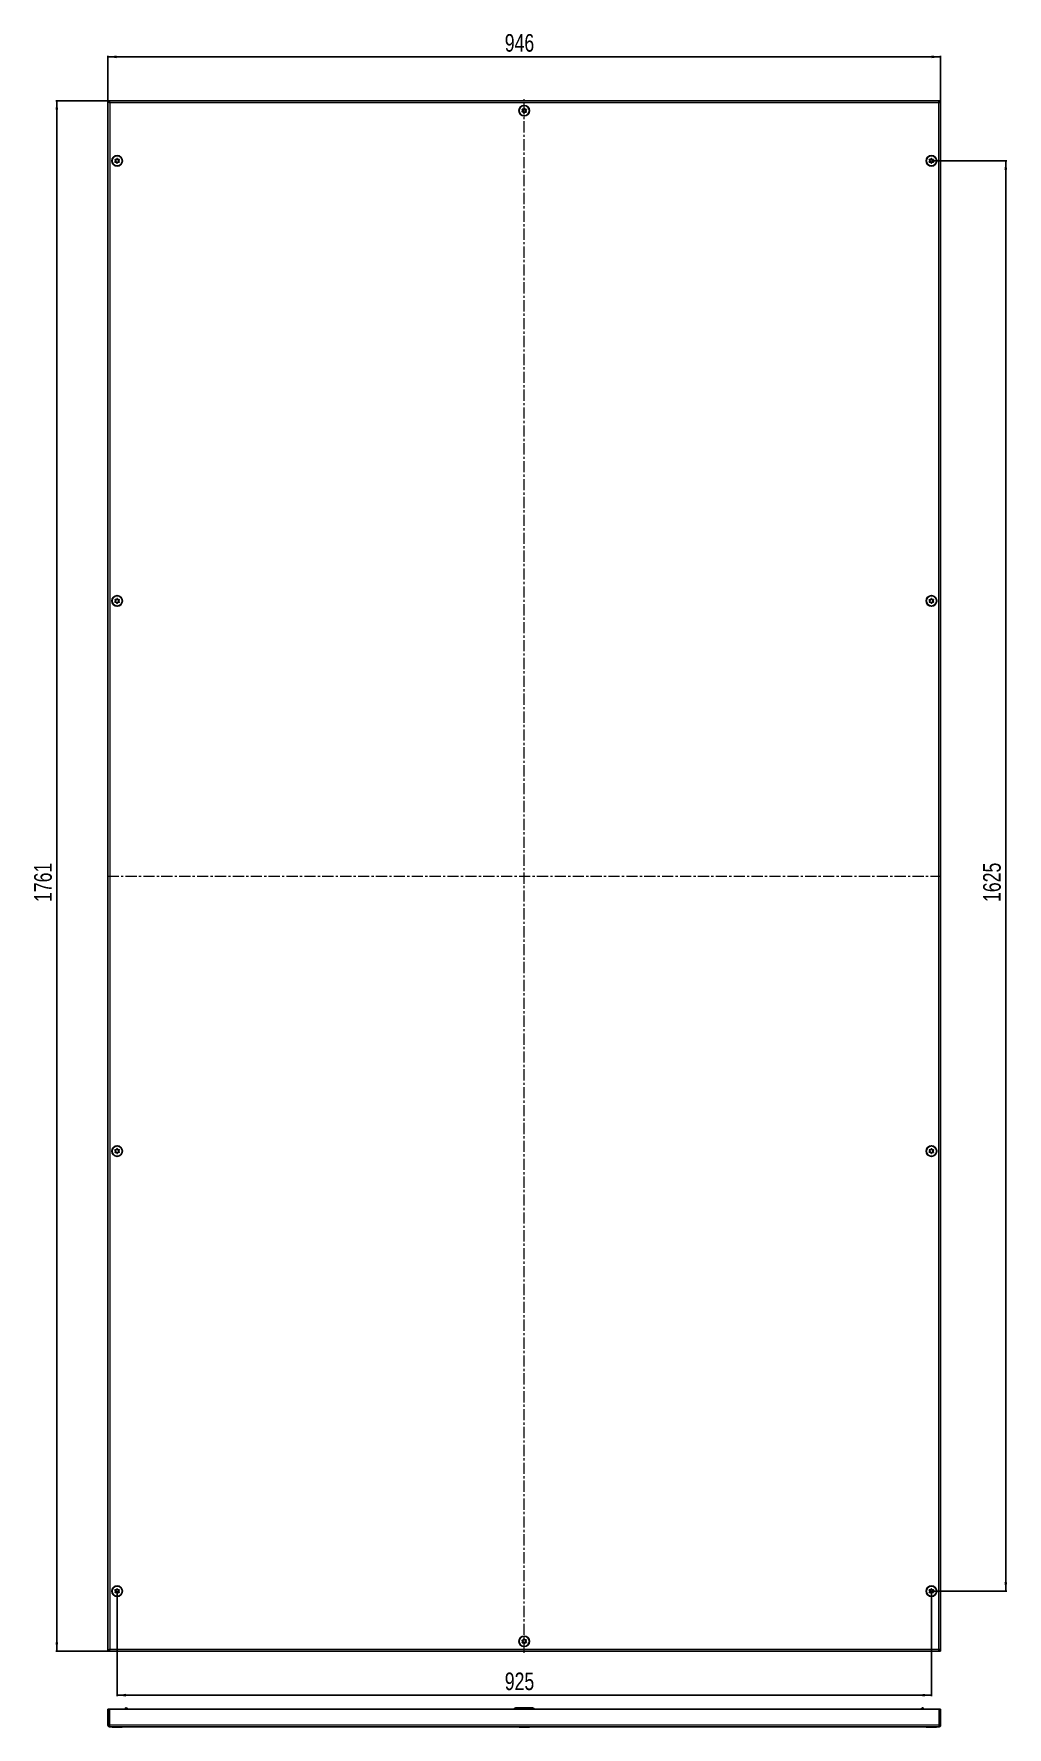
# Model space of a CAD drawing. Header units: millimetres. Extents: x -413 to 1878, y -693 to 1285.
# Drawn here: x -413 to 693, y -693 to 1231 of the extents above; entities that cross this region are included whole.
import ezdxf

# ---------------------------------------------------------------- set-up
doc = ezdxf.new("R2010")
doc.units = ezdxf.units.MM
doc.linetypes.add('CENTERX2', pattern=[20.32, 12.7, -2.54, 2.54, -2.54])
doc.layers.add('FORMAT', color=7, linetype='Continuous')
doc.styles.add('SLDTEXTSTYLE0', font='TXT', dxfattribs={"width": 0.75})
doc.dimstyles.new('SLDDIMSTYLE0', dxfattribs={"dimtxt": 20, "dimasz": 10, "dimexe": 0, "dimexo": 0.0625, "dimgap": 5, "dimtad": 2, "dimdec": 1, "dimrnd": 1e-09, "dimzin": 12, "dimdsep": 46, "dimtxsty": 'SLDTEXTSTYLE0', "dimsah": 1, "dimcen": 0.09, "dimadec": 0, "dimazin": 3, "dimtfac": 1, "dimtofl": 0, "dimtmove": 0, "dimatfit": 3, "dimfxl": 0, "dimfrac": 2, "dimtolj": 1, "dimtzin": 12, "dimarcsym": 0})

# ---------------------------------------------------------------- blocks, each defined once
blk = doc.blocks.new('_D')
at = {"layer": 'FORMAT'}
for p, q in [((-328.8, 1154.7), (-328.8, 1205.9)), ((-328.8, 1204.9), (617.2, 1204.9)), ((617.2, 1154.7), (617.2, 1205.9))]:
    blk.add_line(p, q, dxfattribs=at)
for points in [[(-328.8, 1204.9), (-318.8, 1203.3), (-318.8, 1206.4)], [(617.2, 1204.9), (607.2, 1206.4), (607.2, 1203.3)]]:
    blk.add_solid(points, dxfattribs=at)
at = {"layer": 'FORMAT', "insert": (122.1, 1230.7), "char_height": 20, "attachment_point": 1, "style": 'SLDTEXTSTYLE0'}
blk.add_mtext('946', dxfattribs=at)
blk = doc.blocks.new('_D_1')
at = {"layer": 'FORMAT'}
for p, q in [((-327.1, 1154.7), (-387.8, 1154.7)), ((-386.8, 1154.7), (-386.8, -606.3)), ((-327.1, -606.3), (-387.8, -606.3))]:
    blk.add_line(p, q, dxfattribs=at)
for points in [[(-386.8, 1154.7), (-388.3, 1144.7), (-385.2, 1144.7)], [(-386.8, -606.3), (-385.2, -596.3), (-388.3, -596.3)]]:
    blk.add_solid(points, dxfattribs=at)
at = {"layer": 'FORMAT', "insert": (-412.5, 244.7), "char_height": 20, "attachment_point": 1, "rotation": 90, "style": 'SLDTEXTSTYLE0'}
blk.add_mtext('1761', dxfattribs=at)
blk = doc.blocks.new('_D_2')
at = {"layer": 'FORMAT'}
for p, q in [((606.8, 1086.7), (692.3, 1086.7)), ((691.3, 1086.7), (691.3, -538.3)), ((606.8, -538.3), (692.3, -538.3))]:
    blk.add_line(p, q, dxfattribs=at)
for points in [[(691.3, 1086.7), (689.7, 1076.7), (692.8, 1076.7)], [(691.3, -538.3), (692.8, -528.3), (689.7, -528.3)]]:
    blk.add_solid(points, dxfattribs=at)
at = {"layer": 'FORMAT', "insert": (665.5, 244.7), "char_height": 20, "attachment_point": 1, "rotation": 90, "style": 'SLDTEXTSTYLE0'}
blk.add_mtext('1625', dxfattribs=at)
blk = doc.blocks.new('_D_3')
at = {"layer": 'FORMAT'}
for p, q in [((-318.3, -538.3), (-318.3, -657.4)), ((606.7, -538.3), (606.7, -657.4)), ((-318.3, -656.4), (606.7, -656.4))]:
    blk.add_line(p, q, dxfattribs=at)
for points in [[(-318.3, -656.4), (-308.3, -658), (-308.3, -654.9)], [(606.7, -656.4), (596.7, -654.9), (596.7, -658)]]:
    blk.add_solid(points, dxfattribs=at)
at = {"layer": 'FORMAT', "insert": (122.1, -630.7), "char_height": 20, "attachment_point": 1, "style": 'SLDTEXTSTYLE0'}
blk.add_mtext('925', dxfattribs=at)

msp = doc.modelspace()

# ---------------------------------------------------------------- linework, layer by layer
at = {"color": 7, "linetype": 'Continuous', "lineweight": 25}
for p, q in [((-328.75, 1154.72), (-327.25, 1154.72)), ((-328.75, 1154.72), (-328.75, -606.28)), ((-327.05, 1153.6), (-327.05, 1154.72)), ((615.55, 1154.72), (-327.05, 1154.72)), ((615.55, 1154.72), (615.55, 1153.6)), ((617.25, 1154.72), (615.75, 1154.72)), ((617.25, -606.28), (617.25, 1154.72)), ((-328.75, -606.28), (-327.25, -606.28)), ((-327.05, -605.17), (-327.05, -606.28)), ((-327.05, -606.28), (615.55, -606.28)), ((615.55, -606.28), (615.55, -605.15)), ((617.25, -606.28), (615.75, -606.28)), ((-328.75, -672.49), (-327.25, -672.49)), ((-328.75, -690.39), (-328.75, -672.49)), ((-327.25, -690.39), (-327.25, -672.49)), ((615.55, -672.49), (-327.05, -672.49)), ((-327.05, -690.39), (-327.05, -672.49)), ((-308.75, -670.99), (-307.75, -670.99)), ((-308.75, -672.49), (-308.75, -670.99)), ((-306.75, -671.99), (-307.75, -670.99)), ((-306.25, -671.99), (-306.75, -671.99)), ((-306.75, -671.99), (-306.75, -672.49)), ((153.75, -670.99), (134.75, -670.99)), ((594.75, -671.99), (595.25, -671.99)), ((596.25, -670.99), (595.25, -671.99)), ((595.25, -672.49), (595.25, -671.99)), ((596.25, -670.99), (597.25, -670.99)), ((597.25, -670.99), (597.25, -672.49)), ((615.55, -690.39), (615.55, -672.49)), ((617.25, -672.49), (615.75, -672.49)), ((615.75, -690.39), (615.75, -672.49)), ((617.25, -690.39), (617.25, -672.49)), ((-328.75, -690.39), (-327.25, -690.39)), ((615.15, -692.49), (-326.65, -692.49)), ((-324.04, -692.49), (-324.04, -692.75)), ((-312.47, -692.75), (-312.47, -692.49)), ((138.46, -692.49), (138.46, -692.74)), ((150.03, -692.74), (150.03, -692.49)), ((600.96, -692.49), (600.96, -692.75)), ((612.53, -692.75), (612.53, -692.49)), ((617.25, -690.39), (615.75, -690.39)), ((-321.04, -692.75), (-324.04, -692.75)), ((-312.47, -692.75), (-321.04, -692.75)), ((147.57, -692.74), (138.46, -692.74)), ((150.03, -692.74), (147.57, -692.74)), ((612.53, -692.75), (600.96, -692.75))]:
    msp.add_line(p, q, dxfattribs=at)
at = {"color": 8, "linetype": 'Continuous', "lineweight": 18}
for p, q in [((615.15, 1152.62), (-326.65, 1152.62)), ((-326.65, 1152.62), (-326.65, -604.18)), ((615.15, -604.18), (615.15, 1152.62)), ((-326.65, -604.18), (615.15, -604.18)), ((615.55, -690.39), (-327.05, -690.39))]:
    msp.add_line(p, q, dxfattribs=at)
at = {"color": 7, "linetype": 'Continuous', "lineweight": 25}
for centre, radius in [((144.25, 1143.72), 6), ((144.25, 1143.72), 5.79), ((144.25, 1143.72), 1.85), ((-318.25, 1086.72), 6), ((-318.25, 1086.72), 5.79), ((-318.25, 1086.72), 1.85), ((606.75, 1086.72), 6), ((606.75, 1086.72), 5.79), ((606.75, 1086.72), 1.85), ((-318.25, 586.72), 6), ((-318.25, 586.72), 5.79), ((-318.25, 586.72), 1.85), ((606.75, 586.72), 6), ((606.75, 586.72), 5.79), ((606.75, 586.72), 1.85), ((-318.25, -38.28), 6), ((-318.25, -38.28), 5.79), ((-318.25, -38.28), 1.85), ((606.75, -38.28), 6), ((606.75, -38.28), 5.79), ((606.75, -38.28), 1.85), ((-318.25, -538.28), 6), ((-318.25, -538.28), 5.79), ((-318.25, -538.28), 1.85), ((606.75, -538.28), 6), ((606.75, -538.28), 5.79), ((606.75, -538.28), 1.85), ((144.25, -595.28), 6), ((144.25, -595.28), 5.79), ((144.25, -595.28), 1.85)]:
    msp.add_circle(centre, radius, dxfattribs=at)
for centre, start, end in [((134.75, -673.99), 90, 150), ((153.75, -673.99), 30, 90)]:
    msp.add_arc(centre, 3, start, end, dxfattribs=at)
for points, knots in [([(-328.75, 1154.72), (-328.72, 1154.54), (-328.65, 1154.19), (-328.15, 1153.65), (-327.45, 1153.13), (-326.91, 1152.79), (-326.65, 1152.62)], [0, 0, 0, 0, 0.2547568, 0.5096489, 0.7645419, 1, 1, 1, 1]), ([(-327.25, 1154.72), (-327.25, 1154.63), (-327.24, 1154.47), (-327.22, 1154.29), (-327.19, 1154.11), (-327.15, 1153.9), (-327.08, 1153.69), (-327.02, 1153.51), (-326.96, 1153.34), (-326.88, 1153.13), (-326.78, 1152.92), (-326.71, 1152.75), (-326.66, 1152.65), (-326.65, 1152.62)], [0, 0, 0, 0, 0.12941721, 0.22693452, 0.25952976, 0.38893904, 0.51902217, 0.55849148, 0.65740068, 0.75642243, 0.85668764, 0.95873488, 1, 1, 1, 1]), ([(615.15, 1152.62), (615.43, 1152.8), (615.99, 1153.16), (616.69, 1153.69), (617.16, 1154.21), (617.22, 1154.56), (617.25, 1154.72)], [0, 0, 0, 0, 0.2547527, 0.5096447, 0.7645377, 1, 1, 1, 1]), ([(615.15, 1152.62), (615.19, 1152.71), (615.26, 1152.87), (615.34, 1153.05), (615.42, 1153.23), (615.5, 1153.44), (615.57, 1153.65), (615.62, 1153.84), (615.67, 1154), (615.71, 1154.21), (615.74, 1154.42), (615.75, 1154.59), (615.75, 1154.69), (615.75, 1154.72)], [0, 0, 0, 0, 0.1294172, 0.2269345, 0.2595298, 0.388939, 0.5190222, 0.5584915, 0.6574007, 0.7564224, 0.8566876, 0.9587349, 1, 1, 1, 1]), ([(146.54, 1142.11), (146.55, 1142.13), (146.56, 1142.15), (146.56, 1142.21), (146.51, 1142.35), (146.34, 1142.69), (146.09, 1143.17), (146.12, 1143.8), (146.38, 1144.24), (146.62, 1144.55), (146.76, 1144.75), (146.79, 1144.84), (146.8, 1144.88), (146.78, 1144.91), (146.76, 1144.94), (146.7, 1144.97), (146.44, 1145.01), (145.96, 1145.01), (145.27, 1145.18), (144.88, 1145.77), (144.72, 1146.22), (144.59, 1146.45), (144.53, 1146.5), (144.5, 1146.51), (144.47, 1146.51), (144.44, 1146.5), (144.4, 1146.47), (144.35, 1146.41), (144.21, 1146.23), (144.01, 1145.91), (143.69, 1145.5), (143.1, 1145.26), (142.57, 1145.33), (142.18, 1145.38), (142.03, 1145.37), (141.98, 1145.35), (141.95, 1145.33), (141.94, 1145.29), (141.94, 1145.23), (141.99, 1145.09), (142.16, 1144.75), (142.41, 1144.27), (142.38, 1143.64), (142.11, 1143.2), (141.87, 1142.89), (141.74, 1142.69), (141.71, 1142.6), (141.7, 1142.56), (141.71, 1142.53), (141.74, 1142.51), (141.8, 1142.47), (142.06, 1142.43), (142.54, 1142.43), (143.23, 1142.27), (143.62, 1141.67), (143.78, 1141.23), (143.91, 1140.99), (143.97, 1140.94), (143.99, 1140.93), (144.03, 1140.93), (144.06, 1140.94), (144.09, 1140.97), (144.15, 1141.03), (144.28, 1141.21), (144.49, 1141.54), (144.81, 1141.94), (145.39, 1142.18), (145.93, 1142.11), (146.32, 1142.06), (146.47, 1142.07), (146.52, 1142.09), (146.54, 1142.11), (146.54, 1142.11)], [0, 0, 0, 0, 0.0020087, 0.00442, 0.0093647, 0.0255282, 0.0677053, 0.0957862, 0.1246456, 0.1503415, 0.1605194, 0.1633943, 0.1656965, 0.1672448, 0.1688741, 0.1707699, 0.1786058, 0.2119941, 0.2499945, 0.2879948, 0.3213831, 0.329219, 0.3311148, 0.3327441, 0.3342924, 0.3362166, 0.3385353, 0.3413178, 0.349662, 0.3753578, 0.4042173, 0.4322982, 0.4744753, 0.4906388, 0.4966691, 0.49844, 0.5, 0.5020087, 0.50442, 0.5093647, 0.5255282, 0.5677053, 0.5957862, 0.6246456, 0.6503415, 0.6605194, 0.6633943, 0.6656965, 0.6672448, 0.6688741, 0.6707699, 0.6786058, 0.7119941, 0.7499945, 0.7879948, 0.8213831, 0.829219, 0.8311148, 0.8327441, 0.8342924, 0.8362166, 0.8385353, 0.8413178, 0.849662, 0.8753578, 0.9042173, 0.9322982, 0.9744753, 0.9906388, 0.9966691, 0.99844, 1, 1, 1, 1]), ([(-315.8, 1088.07), (-315.81, 1088.08), (-315.82, 1088.1), (-315.88, 1088.12), (-316.02, 1088.15), (-316.41, 1088.14), (-316.95, 1088.13), (-317.5, 1088.43), (-317.78, 1088.87), (-317.95, 1089.22), (-318.07, 1089.43), (-318.13, 1089.5), (-318.17, 1089.52), (-318.2, 1089.52), (-318.23, 1089.51), (-318.29, 1089.47), (-318.45, 1089.25), (-318.65, 1088.82), (-319.11, 1088.28), (-319.81, 1088.19), (-320.28, 1088.24), (-320.55, 1088.23), (-320.62, 1088.2), (-320.64, 1088.18), (-320.66, 1088.15), (-320.66, 1088.12), (-320.65, 1088.07), (-320.62, 1088), (-320.52, 1087.8), (-320.32, 1087.47), (-320.1, 1087), (-320.14, 1086.37), (-320.44, 1085.92), (-320.65, 1085.59), (-320.71, 1085.46), (-320.71, 1085.4), (-320.7, 1085.37), (-320.68, 1085.34), (-320.62, 1085.32), (-320.48, 1085.29), (-320.1, 1085.3), (-319.55, 1085.31), (-319, 1085.01), (-318.72, 1084.57), (-318.55, 1084.22), (-318.43, 1084.01), (-318.37, 1083.95), (-318.33, 1083.92), (-318.3, 1083.92), (-318.27, 1083.93), (-318.21, 1083.97), (-318.06, 1084.19), (-317.85, 1084.62), (-317.39, 1085.17), (-316.69, 1085.26), (-316.22, 1085.2), (-315.95, 1085.22), (-315.88, 1085.24), (-315.86, 1085.26), (-315.84, 1085.29), (-315.84, 1085.33), (-315.85, 1085.37), (-315.88, 1085.45), (-315.98, 1085.65), (-316.18, 1085.97), (-316.4, 1086.44), (-316.36, 1087.07), (-316.06, 1087.52), (-315.85, 1087.85), (-315.79, 1087.98), (-315.79, 1088.04), (-315.79, 1088.06), (-315.8, 1088.07)], [0, 0, 0, 0, 0.0020087, 0.00442, 0.0093647, 0.0255282, 0.0677053, 0.0957862, 0.1246456, 0.1503415, 0.1605194, 0.1633943, 0.1656965, 0.1672448, 0.1688741, 0.1707699, 0.1786058, 0.2119941, 0.2499945, 0.2879948, 0.3213831, 0.329219, 0.3311148, 0.3327441, 0.3342924, 0.3362166, 0.3385353, 0.3413178, 0.349662, 0.3753578, 0.4042173, 0.4322982, 0.4744753, 0.4906388, 0.4966691, 0.49844, 0.5, 0.5020087, 0.50442, 0.5093647, 0.5255282, 0.5677053, 0.5957862, 0.6246456, 0.6503415, 0.6605194, 0.6633943, 0.6656965, 0.6672448, 0.6688741, 0.6707699, 0.6786058, 0.7119941, 0.7499945, 0.7879948, 0.8213831, 0.829219, 0.8311148, 0.8327441, 0.8342924, 0.8362166, 0.8385353, 0.8413178, 0.849662, 0.8753578, 0.9042173, 0.9322982, 0.9744753, 0.9906388, 0.9966691, 0.99844, 1, 1, 1, 1]), ([(604.3, 1088.07), (604.29, 1088.06), (604.28, 1088.03), (604.29, 1087.98), (604.35, 1087.84), (604.56, 1087.52), (604.86, 1087.07), (604.9, 1086.44), (604.68, 1085.97), (604.48, 1085.64), (604.36, 1085.43), (604.34, 1085.34), (604.34, 1085.29), (604.36, 1085.26), (604.38, 1085.24), (604.45, 1085.22), (604.72, 1085.2), (605.19, 1085.26), (605.89, 1085.17), (606.35, 1084.62), (606.55, 1084.19), (606.71, 1083.97), (606.77, 1083.93), (606.8, 1083.92), (606.83, 1083.92), (606.86, 1083.94), (606.89, 1083.97), (606.94, 1084.03), (607.05, 1084.23), (607.22, 1084.57), (607.5, 1085.01), (608.05, 1085.31), (608.6, 1085.3), (608.99, 1085.3), (609.13, 1085.32), (609.18, 1085.35), (609.21, 1085.37), (609.21, 1085.41), (609.21, 1085.47), (609.15, 1085.6), (608.93, 1085.92), (608.64, 1086.37), (608.6, 1087), (608.82, 1087.47), (609.02, 1087.81), (609.13, 1088.02), (609.16, 1088.11), (609.16, 1088.15), (609.14, 1088.18), (609.12, 1088.2), (609.05, 1088.23), (608.78, 1088.24), (608.31, 1088.19), (607.61, 1088.28), (607.15, 1088.82), (606.94, 1089.25), (606.79, 1089.47), (606.73, 1089.51), (606.7, 1089.52), (606.67, 1089.52), (606.64, 1089.5), (606.61, 1089.47), (606.56, 1089.41), (606.44, 1089.21), (606.28, 1088.87), (606, 1088.43), (605.45, 1088.13), (604.9, 1088.14), (604.51, 1088.15), (604.37, 1088.12), (604.31, 1088.1), (604.3, 1088.08), (604.3, 1088.07)], [0, 0, 0, 0, 0.0020087, 0.00442, 0.0093647, 0.0255282, 0.0677053, 0.0957862, 0.1246456, 0.1503415, 0.1605194, 0.1633943, 0.1656965, 0.1672448, 0.1688741, 0.1707699, 0.1786058, 0.2119941, 0.2499945, 0.2879948, 0.3213831, 0.329219, 0.3311148, 0.3327441, 0.3342924, 0.3362166, 0.3385353, 0.3413178, 0.349662, 0.3753578, 0.4042173, 0.4322982, 0.4744753, 0.4906388, 0.4966691, 0.49844, 0.5, 0.5020087, 0.50442, 0.5093647, 0.5255282, 0.5677053, 0.5957862, 0.6246456, 0.6503415, 0.6605194, 0.6633943, 0.6656965, 0.6672448, 0.6688741, 0.6707699, 0.6786058, 0.7119941, 0.7499945, 0.7879948, 0.8213831, 0.829219, 0.8311148, 0.8327441, 0.8342924, 0.8362166, 0.8385353, 0.8413178, 0.849662, 0.8753578, 0.9042173, 0.9322982, 0.9744753, 0.9906388, 0.9966691, 0.99844, 1, 1, 1, 1]), ([(-315.8, 588.07), (-315.81, 588.08), (-315.82, 588.1), (-315.88, 588.12), (-316.02, 588.15), (-316.41, 588.14), (-316.95, 588.13), (-317.5, 588.43), (-317.78, 588.87), (-317.95, 589.22), (-318.07, 589.43), (-318.13, 589.5), (-318.17, 589.52), (-318.2, 589.52), (-318.23, 589.51), (-318.29, 589.47), (-318.45, 589.25), (-318.65, 588.82), (-319.11, 588.28), (-319.81, 588.19), (-320.28, 588.24), (-320.55, 588.23), (-320.62, 588.2), (-320.64, 588.18), (-320.66, 588.15), (-320.66, 588.12), (-320.65, 588.07), (-320.62, 588), (-320.52, 587.8), (-320.32, 587.47), (-320.1, 587), (-320.14, 586.37), (-320.44, 585.92), (-320.65, 585.59), (-320.71, 585.46), (-320.71, 585.4), (-320.7, 585.37), (-320.68, 585.34), (-320.62, 585.32), (-320.48, 585.29), (-320.1, 585.3), (-319.55, 585.31), (-319, 585.01), (-318.72, 584.57), (-318.55, 584.22), (-318.43, 584.01), (-318.37, 583.95), (-318.33, 583.92), (-318.3, 583.92), (-318.27, 583.93), (-318.21, 583.97), (-318.06, 584.19), (-317.85, 584.62), (-317.39, 585.17), (-316.69, 585.26), (-316.22, 585.2), (-315.95, 585.22), (-315.88, 585.24), (-315.86, 585.26), (-315.84, 585.29), (-315.84, 585.33), (-315.85, 585.37), (-315.88, 585.45), (-315.98, 585.65), (-316.18, 585.97), (-316.4, 586.44), (-316.36, 587.07), (-316.06, 587.52), (-315.85, 587.85), (-315.79, 587.98), (-315.79, 588.04), (-315.79, 588.06), (-315.8, 588.07)], [0, 0, 0, 0, 0.0020087, 0.00442, 0.0093647, 0.0255282, 0.0677053, 0.0957862, 0.1246456, 0.1503415, 0.1605194, 0.1633943, 0.1656965, 0.1672448, 0.1688741, 0.1707699, 0.1786058, 0.2119941, 0.2499945, 0.2879948, 0.3213831, 0.329219, 0.3311148, 0.3327441, 0.3342924, 0.3362166, 0.3385353, 0.3413178, 0.349662, 0.3753578, 0.4042173, 0.4322982, 0.4744753, 0.4906388, 0.4966691, 0.49844, 0.5, 0.5020087, 0.50442, 0.5093647, 0.5255282, 0.5677053, 0.5957862, 0.6246456, 0.6503415, 0.6605194, 0.6633943, 0.6656965, 0.6672448, 0.6688741, 0.6707699, 0.6786058, 0.7119941, 0.7499945, 0.7879948, 0.8213831, 0.829219, 0.8311148, 0.8327441, 0.8342924, 0.8362166, 0.8385353, 0.8413178, 0.849662, 0.8753578, 0.9042173, 0.9322982, 0.9744753, 0.9906388, 0.9966691, 0.99844, 1, 1, 1, 1]), ([(604.3, 588.07), (604.29, 588.06), (604.28, 588.03), (604.29, 587.98), (604.35, 587.84), (604.56, 587.52), (604.86, 587.07), (604.9, 586.44), (604.68, 585.97), (604.48, 585.64), (604.36, 585.43), (604.34, 585.34), (604.34, 585.29), (604.36, 585.26), (604.38, 585.24), (604.45, 585.22), (604.72, 585.2), (605.19, 585.26), (605.89, 585.17), (606.35, 584.62), (606.55, 584.19), (606.71, 583.97), (606.77, 583.93), (606.8, 583.92), (606.83, 583.92), (606.86, 583.94), (606.89, 583.97), (606.94, 584.03), (607.05, 584.23), (607.22, 584.57), (607.5, 585.01), (608.05, 585.31), (608.6, 585.3), (608.99, 585.3), (609.13, 585.32), (609.18, 585.35), (609.21, 585.37), (609.21, 585.41), (609.21, 585.47), (609.15, 585.6), (608.93, 585.92), (608.64, 586.37), (608.6, 587), (608.82, 587.47), (609.02, 587.81), (609.13, 588.02), (609.16, 588.11), (609.16, 588.15), (609.14, 588.18), (609.12, 588.2), (609.05, 588.23), (608.78, 588.24), (608.31, 588.19), (607.61, 588.28), (607.15, 588.82), (606.94, 589.25), (606.79, 589.47), (606.73, 589.51), (606.7, 589.52), (606.67, 589.52), (606.64, 589.5), (606.61, 589.47), (606.56, 589.41), (606.44, 589.21), (606.28, 588.87), (606, 588.43), (605.45, 588.13), (604.9, 588.14), (604.51, 588.15), (604.37, 588.12), (604.31, 588.1), (604.3, 588.08), (604.3, 588.07)], [0, 0, 0, 0, 0.0020087, 0.00442, 0.0093647, 0.0255282, 0.0677053, 0.0957862, 0.1246456, 0.1503415, 0.1605194, 0.1633943, 0.1656965, 0.1672448, 0.1688741, 0.1707699, 0.1786058, 0.2119941, 0.2499945, 0.2879948, 0.3213831, 0.329219, 0.3311148, 0.3327441, 0.3342924, 0.3362166, 0.3385353, 0.3413178, 0.349662, 0.3753578, 0.4042173, 0.4322982, 0.4744753, 0.4906388, 0.4966691, 0.49844, 0.5, 0.5020087, 0.50442, 0.5093647, 0.5255282, 0.5677053, 0.5957862, 0.6246456, 0.6503415, 0.6605194, 0.6633943, 0.6656965, 0.6672448, 0.6688741, 0.6707699, 0.6786058, 0.7119941, 0.7499945, 0.7879948, 0.8213831, 0.829219, 0.8311148, 0.8327441, 0.8342924, 0.8362166, 0.8385353, 0.8413178, 0.849662, 0.8753578, 0.9042173, 0.9322982, 0.9744753, 0.9906388, 0.9966691, 0.99844, 1, 1, 1, 1]), ([(-315.8, -39.63), (-315.79, -39.62), (-315.78, -39.59), (-315.79, -39.53), (-315.85, -39.4), (-316.07, -39.08), (-316.36, -38.63), (-316.4, -38), (-316.18, -37.53), (-315.98, -37.19), (-315.87, -36.98), (-315.84, -36.89), (-315.84, -36.85), (-315.86, -36.82), (-315.88, -36.8), (-315.95, -36.77), (-316.22, -36.76), (-316.69, -36.81), (-317.39, -36.72), (-317.85, -36.18), (-318.06, -35.75), (-318.21, -35.53), (-318.27, -35.49), (-318.3, -35.48), (-318.33, -35.48), (-318.36, -35.5), (-318.39, -35.53), (-318.44, -35.59), (-318.56, -35.79), (-318.72, -36.13), (-319, -36.57), (-319.55, -36.87), (-320.1, -36.86), (-320.49, -36.85), (-320.64, -36.88), (-320.69, -36.9), (-320.71, -36.93), (-320.72, -36.97), (-320.71, -37.02), (-320.65, -37.16), (-320.44, -37.48), (-320.14, -37.93), (-320.1, -38.56), (-320.32, -39.03), (-320.52, -39.36), (-320.64, -39.57), (-320.66, -39.66), (-320.66, -39.71), (-320.64, -39.74), (-320.62, -39.76), (-320.55, -39.78), (-320.28, -39.8), (-319.81, -39.74), (-319.11, -39.83), (-318.65, -40.38), (-318.45, -40.81), (-318.29, -41.03), (-318.23, -41.07), (-318.2, -41.08), (-318.17, -41.08), (-318.14, -41.06), (-318.11, -41.03), (-318.06, -40.97), (-317.95, -40.77), (-317.78, -40.43), (-317.5, -39.99), (-316.95, -39.69), (-316.4, -39.7), (-316.01, -39.71), (-315.87, -39.68), (-315.82, -39.65), (-315.8, -39.64), (-315.8, -39.63)], [0, 0, 0, 0, 0.0020087, 0.00442, 0.0093647, 0.0255282, 0.0677053, 0.0957862, 0.1246456, 0.1503415, 0.1605194, 0.1633943, 0.1656965, 0.1672448, 0.1688741, 0.1707699, 0.1786058, 0.2119941, 0.2499945, 0.2879948, 0.3213831, 0.329219, 0.3311148, 0.3327441, 0.3342924, 0.3362166, 0.3385353, 0.3413178, 0.349662, 0.3753578, 0.4042173, 0.4322982, 0.4744753, 0.4906388, 0.4966691, 0.49844, 0.5, 0.5020087, 0.50442, 0.5093647, 0.5255282, 0.5677053, 0.5957862, 0.6246456, 0.6503415, 0.6605194, 0.6633943, 0.6656965, 0.6672448, 0.6688741, 0.6707699, 0.6786058, 0.7119941, 0.7499945, 0.7879948, 0.8213831, 0.829219, 0.8311148, 0.8327441, 0.8342924, 0.8362166, 0.8385353, 0.8413178, 0.849662, 0.8753578, 0.9042173, 0.9322982, 0.9744753, 0.9906388, 0.9966691, 0.99844, 1, 1, 1, 1]), ([(604.3, -39.63), (604.3, -39.64), (604.32, -39.66), (604.38, -39.68), (604.52, -39.71), (604.9, -39.7), (605.45, -39.69), (606, -39.99), (606.28, -40.43), (606.45, -40.78), (606.57, -40.99), (606.63, -41.05), (606.67, -41.08), (606.7, -41.08), (606.73, -41.07), (606.79, -41.03), (606.94, -40.81), (607.15, -40.38), (607.61, -39.83), (608.31, -39.74), (608.78, -39.8), (609.05, -39.78), (609.12, -39.76), (609.14, -39.74), (609.16, -39.71), (609.16, -39.67), (609.15, -39.63), (609.12, -39.55), (609.02, -39.35), (608.82, -39.03), (608.6, -38.56), (608.63, -37.93), (608.94, -37.48), (609.15, -37.15), (609.21, -37.01), (609.21, -36.96), (609.2, -36.92), (609.18, -36.9), (609.12, -36.87), (608.98, -36.85), (608.59, -36.86), (608.05, -36.87), (607.5, -36.57), (607.22, -36.13), (607.05, -35.78), (606.93, -35.57), (606.87, -35.5), (606.83, -35.48), (606.8, -35.48), (606.77, -35.49), (606.71, -35.53), (606.55, -35.75), (606.35, -36.18), (605.89, -36.72), (605.19, -36.81), (604.72, -36.76), (604.45, -36.77), (604.38, -36.8), (604.36, -36.82), (604.34, -36.85), (604.34, -36.88), (604.35, -36.93), (604.38, -37), (604.48, -37.2), (604.68, -37.53), (604.9, -38), (604.86, -38.63), (604.56, -39.08), (604.35, -39.41), (604.29, -39.54), (604.29, -39.6), (604.29, -39.62), (604.3, -39.63)], [0, 0, 0, 0, 0.0020087, 0.00442, 0.0093647, 0.0255282, 0.0677053, 0.0957862, 0.1246456, 0.1503415, 0.1605194, 0.1633943, 0.1656965, 0.1672448, 0.1688741, 0.1707699, 0.1786058, 0.2119941, 0.2499945, 0.2879948, 0.3213831, 0.329219, 0.3311148, 0.3327441, 0.3342924, 0.3362166, 0.3385353, 0.3413178, 0.349662, 0.3753578, 0.4042173, 0.4322982, 0.4744753, 0.4906388, 0.4966691, 0.49844, 0.5, 0.5020087, 0.50442, 0.5093647, 0.5255282, 0.5677053, 0.5957862, 0.6246456, 0.6503415, 0.6605194, 0.6633943, 0.6656965, 0.6672448, 0.6688741, 0.6707699, 0.6786058, 0.7119941, 0.7499945, 0.7879948, 0.8213831, 0.829219, 0.8311148, 0.8327441, 0.8342924, 0.8362166, 0.8385353, 0.8413178, 0.849662, 0.8753578, 0.9042173, 0.9322982, 0.9744753, 0.9906388, 0.9966691, 0.99844, 1, 1, 1, 1]), ([(-315.8, -539.63), (-315.79, -539.62), (-315.78, -539.59), (-315.79, -539.53), (-315.85, -539.4), (-316.07, -539.08), (-316.36, -538.63), (-316.4, -538), (-316.18, -537.53), (-315.98, -537.19), (-315.87, -536.98), (-315.84, -536.89), (-315.84, -536.85), (-315.86, -536.82), (-315.88, -536.8), (-315.95, -536.77), (-316.22, -536.76), (-316.69, -536.81), (-317.39, -536.72), (-317.85, -536.18), (-318.06, -535.75), (-318.21, -535.53), (-318.27, -535.49), (-318.3, -535.48), (-318.33, -535.48), (-318.36, -535.5), (-318.39, -535.53), (-318.44, -535.59), (-318.56, -535.79), (-318.72, -536.13), (-319, -536.57), (-319.55, -536.87), (-320.1, -536.86), (-320.49, -536.85), (-320.64, -536.88), (-320.69, -536.9), (-320.71, -536.93), (-320.72, -536.97), (-320.71, -537.02), (-320.65, -537.16), (-320.44, -537.48), (-320.14, -537.93), (-320.1, -538.56), (-320.32, -539.03), (-320.52, -539.36), (-320.64, -539.57), (-320.66, -539.66), (-320.66, -539.71), (-320.64, -539.74), (-320.62, -539.76), (-320.55, -539.78), (-320.28, -539.8), (-319.81, -539.74), (-319.11, -539.83), (-318.65, -540.38), (-318.45, -540.81), (-318.29, -541.03), (-318.23, -541.07), (-318.2, -541.08), (-318.17, -541.08), (-318.14, -541.06), (-318.11, -541.03), (-318.06, -540.97), (-317.95, -540.77), (-317.78, -540.43), (-317.5, -539.99), (-316.95, -539.69), (-316.4, -539.7), (-316.01, -539.71), (-315.87, -539.68), (-315.82, -539.65), (-315.8, -539.64), (-315.8, -539.63)], [0, 0, 0, 0, 0.0020087, 0.00442, 0.0093647, 0.0255282, 0.0677053, 0.0957862, 0.1246456, 0.1503415, 0.1605194, 0.1633943, 0.1656965, 0.1672448, 0.1688741, 0.1707699, 0.1786058, 0.2119941, 0.2499945, 0.2879948, 0.3213831, 0.329219, 0.3311148, 0.3327441, 0.3342924, 0.3362166, 0.3385353, 0.3413178, 0.349662, 0.3753578, 0.4042173, 0.4322982, 0.4744753, 0.4906388, 0.4966691, 0.49844, 0.5, 0.5020087, 0.50442, 0.5093647, 0.5255282, 0.5677053, 0.5957862, 0.6246456, 0.6503415, 0.6605194, 0.6633943, 0.6656965, 0.6672448, 0.6688741, 0.6707699, 0.6786058, 0.7119941, 0.7499945, 0.7879948, 0.8213831, 0.829219, 0.8311148, 0.8327441, 0.8342924, 0.8362166, 0.8385353, 0.8413178, 0.849662, 0.8753578, 0.9042173, 0.9322982, 0.9744753, 0.9906388, 0.9966691, 0.99844, 1, 1, 1, 1]), ([(604.3, -539.63), (604.3, -539.64), (604.32, -539.66), (604.38, -539.68), (604.52, -539.71), (604.9, -539.7), (605.45, -539.69), (606, -539.99), (606.28, -540.43), (606.45, -540.78), (606.57, -540.99), (606.63, -541.05), (606.67, -541.08), (606.7, -541.08), (606.73, -541.07), (606.79, -541.03), (606.94, -540.81), (607.15, -540.38), (607.61, -539.83), (608.31, -539.74), (608.78, -539.8), (609.05, -539.78), (609.12, -539.76), (609.14, -539.74), (609.16, -539.71), (609.16, -539.67), (609.15, -539.63), (609.12, -539.55), (609.02, -539.35), (608.82, -539.03), (608.6, -538.56), (608.63, -537.93), (608.94, -537.48), (609.15, -537.15), (609.21, -537.01), (609.21, -536.96), (609.2, -536.92), (609.18, -536.9), (609.12, -536.87), (608.98, -536.85), (608.59, -536.86), (608.05, -536.87), (607.5, -536.57), (607.22, -536.13), (607.05, -535.78), (606.93, -535.57), (606.87, -535.5), (606.83, -535.48), (606.8, -535.48), (606.77, -535.49), (606.71, -535.53), (606.55, -535.75), (606.35, -536.18), (605.89, -536.72), (605.19, -536.81), (604.72, -536.76), (604.45, -536.77), (604.38, -536.8), (604.36, -536.82), (604.34, -536.85), (604.34, -536.88), (604.35, -536.93), (604.38, -537), (604.48, -537.2), (604.68, -537.53), (604.9, -538), (604.86, -538.63), (604.56, -539.08), (604.35, -539.41), (604.29, -539.54), (604.29, -539.6), (604.29, -539.62), (604.3, -539.63)], [0, 0, 0, 0, 0.0020087, 0.00442, 0.0093647, 0.0255282, 0.0677053, 0.0957862, 0.1246456, 0.1503415, 0.1605194, 0.1633943, 0.1656965, 0.1672448, 0.1688741, 0.1707699, 0.1786058, 0.2119941, 0.2499945, 0.2879948, 0.3213831, 0.329219, 0.3311148, 0.3327441, 0.3342924, 0.3362166, 0.3385353, 0.3413178, 0.349662, 0.3753578, 0.4042173, 0.4322982, 0.4744753, 0.4906388, 0.4966691, 0.49844, 0.5, 0.5020087, 0.50442, 0.5093647, 0.5255282, 0.5677053, 0.5957862, 0.6246456, 0.6503415, 0.6605194, 0.6633943, 0.6656965, 0.6672448, 0.6688741, 0.6707699, 0.6786058, 0.7119941, 0.7499945, 0.7879948, 0.8213831, 0.829219, 0.8311148, 0.8327441, 0.8342924, 0.8362166, 0.8385353, 0.8413178, 0.849662, 0.8753578, 0.9042173, 0.9322982, 0.9744753, 0.9906388, 0.9966691, 0.99844, 1, 1, 1, 1]), ([(146.54, -593.67), (146.53, -593.66), (146.51, -593.64), (146.46, -593.63), (146.31, -593.62), (145.93, -593.67), (145.39, -593.74), (144.81, -593.5), (144.49, -593.09), (144.28, -592.76), (144.14, -592.57), (144.07, -592.51), (144.03, -592.49), (143.99, -592.49), (143.97, -592.5), (143.91, -592.55), (143.78, -592.78), (143.62, -593.23), (143.23, -593.82), (142.54, -593.99), (142.06, -593.99), (141.8, -594.03), (141.74, -594.06), (141.71, -594.09), (141.7, -594.12), (141.7, -594.15), (141.72, -594.19), (141.75, -594.27), (141.88, -594.45), (142.11, -594.76), (142.38, -595.2), (142.41, -595.83), (142.16, -596.31), (141.98, -596.66), (141.94, -596.8), (141.94, -596.86), (141.96, -596.89), (141.98, -596.91), (142.04, -596.93), (142.18, -596.94), (142.57, -596.89), (143.1, -596.82), (143.69, -597.06), (144.01, -597.46), (144.22, -597.8), (144.36, -597.99), (144.43, -598.05), (144.47, -598.07), (144.5, -598.07), (144.53, -598.06), (144.59, -598.01), (144.72, -597.77), (144.88, -597.33), (145.27, -596.73), (145.96, -596.57), (146.44, -596.57), (146.7, -596.53), (146.76, -596.49), (146.78, -596.47), (146.8, -596.44), (146.79, -596.41), (146.78, -596.36), (146.75, -596.29), (146.62, -596.1), (146.38, -595.8), (146.12, -595.36), (146.09, -594.73), (146.34, -594.25), (146.52, -593.9), (146.56, -593.76), (146.56, -593.7), (146.55, -593.68), (146.54, -593.67)], [0, 0, 0, 0, 0.00200873, 0.00442003, 0.00936469, 0.02552819, 0.06770529, 0.09578618, 0.12464563, 0.1503415, 0.16051935, 0.16339425, 0.16569651, 0.16724481, 0.16887414, 0.1707699, 0.17860577, 0.21199411, 0.24999446, 0.2879948, 0.32138314, 0.32921901, 0.33111477, 0.3327441, 0.3342924, 0.33621663, 0.33853534, 0.3413178, 0.34966197, 0.37535784, 0.40421729, 0.43229818, 0.47447528, 0.49063878, 0.4966691, 0.49844005, 0.5, 0.50200873, 0.50442003, 0.50936469, 0.52552819, 0.56770529, 0.59578618, 0.62464563, 0.6503415, 0.66051935, 0.66339425, 0.66569651, 0.66724481, 0.66887414, 0.6707699, 0.67860577, 0.71199411, 0.74999446, 0.7879948, 0.82138314, 0.82921901, 0.83111477, 0.8327441, 0.8342924, 0.83621663, 0.83853534, 0.8413178, 0.84966197, 0.87535784, 0.90421729, 0.93229818, 0.97447528, 0.99063878, 0.9966691, 0.99844005, 1, 1, 1, 1]), ([(615.75, -606.28), (615.75, -606.19), (615.74, -606.03), (615.72, -605.85), (615.69, -605.67), (615.64, -605.46), (615.58, -605.25), (615.52, -605.06), (615.46, -604.9), (615.37, -604.69), (615.28, -604.48), (615.21, -604.31), (615.16, -604.21), (615.15, -604.18)], [0, 0, 0, 0, 0.1294172, 0.2269345, 0.2595298, 0.388939, 0.5190222, 0.5584915, 0.6574007, 0.7564224, 0.8566876, 0.9587349, 1, 1, 1, 1]), ([(617.25, -606.28), (617.22, -606.1), (617.15, -605.74), (616.65, -605.21), (615.95, -604.69), (615.41, -604.34), (615.15, -604.18)], [0, 0, 0, 0, 0.2547568, 0.5096489, 0.7645419, 1, 1, 1, 1]), ([(-306.75, -671.99), (-306.73, -672.08), (-306.7, -672.25), (-306.45, -672.42), (-306.34, -672.49)], [0, 0, 0, 0, 0.5741301, 1, 1, 1, 1]), ([(-306.25, -671.99), (-306.23, -672.09), (-306.19, -672.24), (-306.05, -672.41), (-305.97, -672.48), (-305.96, -672.49)], [0, 0, 0, 0, 0.60297039, 0.91793147, 1, 1, 1, 1]), ([(594.44, -672.49), (594.51, -672.43), (594.64, -672.32), (594.73, -672.15), (594.74, -672.04), (594.75, -671.99)], [0, 0, 0, 0, 0.3603654, 0.6750686, 1, 1, 1, 1]), ([(594.84, -672.49), (594.92, -672.43), (595.16, -672.28), (595.24, -672.12), (595.25, -672), (595.25, -671.99)], [0, 0, 0, 0, 0.3313457, 0.9052264, 1, 1, 1, 1]), ([(-328.75, -690.39), (-328.72, -690.67), (-328.65, -691.23), (-328.15, -691.93), (-327.45, -692.4), (-326.91, -692.46), (-326.65, -692.49)], [0, 0, 0, 0, 0.2547568, 0.5096489, 0.7645419, 1, 1, 1, 1]), ([(-327.25, -690.39), (-327.24, -690.47), (-327.22, -690.63), (-327.12, -690.81), (-327.02, -690.85), (-326.99, -690.85)], [0, 0, 0, 0, 0.43279626, 0.86556588, 1, 1, 1, 1]), ([(615.15, -692.49), (615.43, -692.46), (615.99, -692.39), (616.69, -691.89), (617.16, -691.19), (617.22, -690.65), (617.25, -690.39)], [0, 0, 0, 0, 0.2547527, 0.5096447, 0.7645377, 1, 1, 1, 1]), ([(615.49, -690.87), (615.52, -690.85), (615.69, -690.75), (615.72, -690.55), (615.75, -690.39)], [0, 0, 0, 0, 0.2077128, 1, 1, 1, 1])]:
    msp.add_open_spline(points, degree=3, knots=knots, dxfattribs=at)
for points in [[(-326.65, 1152.62), (-326.68, 1152.9), (-326.75, 1153.45), (-326.85, 1154.14), (-326.95, 1154.63), (-327.02, 1154.69), (-327.05, 1154.72)], [(615.55, 1154.72), (615.52, 1154.69), (615.45, 1154.63), (615.35, 1154.14), (615.25, 1153.45), (615.18, 1152.9), (615.15, 1152.62)], [(-326.65, -604.18), (-326.93, -604.35), (-327.48, -604.7), (-328.17, -605.23), (-328.66, -605.75), (-328.72, -606.1), (-328.75, -606.28)], [(-326.65, -604.18), (-326.81, -604.53), (-327.14, -605.23), (-327.21, -605.93), (-327.25, -606.28)], [(-327.05, -606.28), (-327.02, -606.25), (-326.95, -606.18), (-326.85, -605.7), (-326.75, -605), (-326.68, -604.45), (-326.65, -604.18)], [(615.15, -604.18), (615.18, -604.45), (615.25, -605), (615.35, -605.7), (615.45, -606.18), (615.52, -606.25), (615.55, -606.28)], [(-326.65, -692.49), (-326.68, -692.46), (-326.75, -692.39), (-326.85, -691.91), (-326.95, -691.21), (-327.02, -690.66), (-327.05, -690.39)], [(615.55, -690.39), (615.52, -690.66), (615.45, -691.21), (615.35, -691.91), (615.25, -692.39), (615.18, -692.46), (615.15, -692.49)]]:
    msp.add_open_spline(points, degree=3, dxfattribs=at)
at = {"layer": 'FORMAT', "linetype": 'CENTERX2', "lineweight": 18}
for p, q in [((144.25, -608.28), (144.25, 1156.72)), ((-329.05, 274.22), (617.55, 274.22))]:
    msp.add_line(p, q, dxfattribs=at)

# ---------------------------------------------------------------- dimensions: what is measured, and where the dimension line sits
at = {"layer": 'FORMAT'}
for base, p1, p2, picture, middle in [((617.25, 1204.89), (-328.75, 1154.72), (617.25, 1154.72), '_D', (144.25, 1204.89)), ((606.75, -656.45), (-318.25, -538.28), (606.75, -538.28), '_D_3', (144.25, -656.45))]:
    dim = msp.add_linear_dim(base=base, p1=p1, p2=p2, dimstyle='SLDDIMSTYLE0', dxfattribs=at)
    dim.commit()
    dim.dimension.update_dxf_attribs({"geometry": picture, "text_midpoint": middle, "dimtype": 160})
for base, p1, p2, picture, middle in [((-386.75, -606.28), (-327.05, 1154.72), (-327.05, -606.28), '_D_1', (-386.75, 274.22)), ((691.25, -538.28), (606.75, 1086.72), (606.75, -538.28), '_D_2', (691.25, 274.22))]:
    dim = msp.add_linear_dim(base=base, p1=p1, p2=p2, angle=90, dimstyle='SLDDIMSTYLE0', dxfattribs=at)
    dim.commit()
    dim.dimension.update_dxf_attribs({"geometry": picture, "text_midpoint": middle, "dimtype": 160})

doc.saveas('drawing.dxf')
